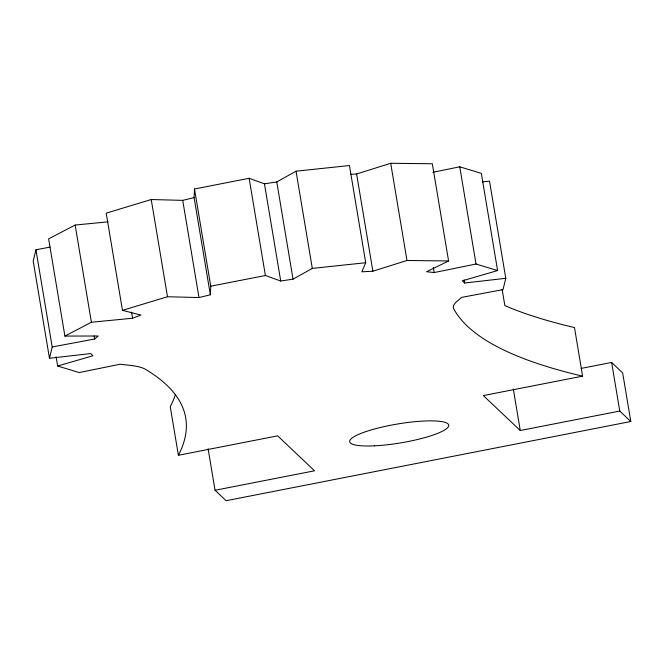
<?xml version="1.0" encoding="UTF-8"?>
<svg xmlns="http://www.w3.org/2000/svg" width="664" height="664" viewBox="0 0 664 664"><rect width="100%" height="100%" fill="white"/><g stroke="black" fill="none" stroke-linecap="round" stroke-linejoin="round"><path stroke-width="1" d="M194.087 197.59L182.716 200.362L151.234 199.532L106.198 213.144L122.467 310.345L167.494 296.742L198.984 297.563L210.355 294.791L194.087 197.59L194.494 188.991L249.133 178.292L264.455 183.82L276.772 181.944L296.036 171.196L349.447 165.527L365.715 262.728L361.847 271.817L372.877 271.202L406.974 260.487L448.59 260.969L432.322 163.767L390.706 163.278L356.609 173.993L350.592 174.333M210.355 294.791L210.762 286.192L194.494 188.991M50.082 247.116L35.939 249.772L33.2 261.068L49.468 358.278L90.686 353.563L92.918 355.771L57.644 366.022L56.1 356.809M49.468 358.278L52.207 346.973L35.939 249.772M482.313 181.919L489.509 181.098L505.777 278.307L503.038 289.604L461.604 297.381L457.928 300.593A100.405 19.156 -9.5 0 0 453.819 308.984A1308.113 249.598 -9.5 0 0 582.61 376.148L574.484 327.551A1308.113 249.598 -9.5 0 1 504.856 305.614L502.15 289.413M52.207 346.973L94.653 339.013L98.197 336.009L64.898 336.075L48.63 238.866L75.14 225.046L108.083 221.834M210.762 286.192L265.401 275.502L280.723 281.021L293.04 279.154L312.304 268.397L365.715 262.728M64.898 336.075L91.408 322.248L132.584 318.239L140.909 315.06L122.467 310.345M448.59 260.969L426.595 271.734L434.173 272.555L476.022 264.023L497.593 270.563L481.334 173.354L459.754 166.813L432.853 172.3M497.593 270.563L462.244 280.831L464.642 283.013L505.777 278.307M581.166 368.404L611.627 362.444L622.666 372.902L630.8 421.507L226.092 500.722L215.053 490.264L208.106 448.748M57.644 366.022L79.224 372.562L120.076 364.229L128.111 365.15A100.405 19.156 -9.5 0 1 145.491 369.333A1308.113 249.598 -9.5 0 1 178.392 455.272L277.643 435.85L314.545 470.793L215.053 490.264M582.61 376.148L483.359 395.578L520.261 430.521L619.761 411.049L630.8 421.507M611.627 362.444L619.761 411.049M513.313 389.013L520.261 430.521M459.754 166.813L476.022 264.023M464.128 279.942L464.642 283.013M433.318 267.434L434.173 272.555M390.706 163.278L406.974 260.487M356.609 173.993L372.877 271.202M296.036 171.196L312.304 268.397M276.772 181.944L293.04 279.154M264.455 183.82L280.723 281.021M249.133 178.292L265.401 275.502M182.716 200.362L198.984 297.563M151.234 199.532L167.494 296.742M178.392 455.272L170.258 406.667A1308.113 249.598 -9.5 0 0 175.404 394.499M131.555 312.097L132.584 318.239M94.139 335.942L94.653 339.013M75.14 225.046L91.408 322.248M374.463 445.826A50.198 9.578 -9.5 0 0 448.748 425.45A50.198 9.578 -9.5 0 0 374.421 429.019A50.198 9.578 -9.5 0 0 374.463 445.826"/></g></svg>
